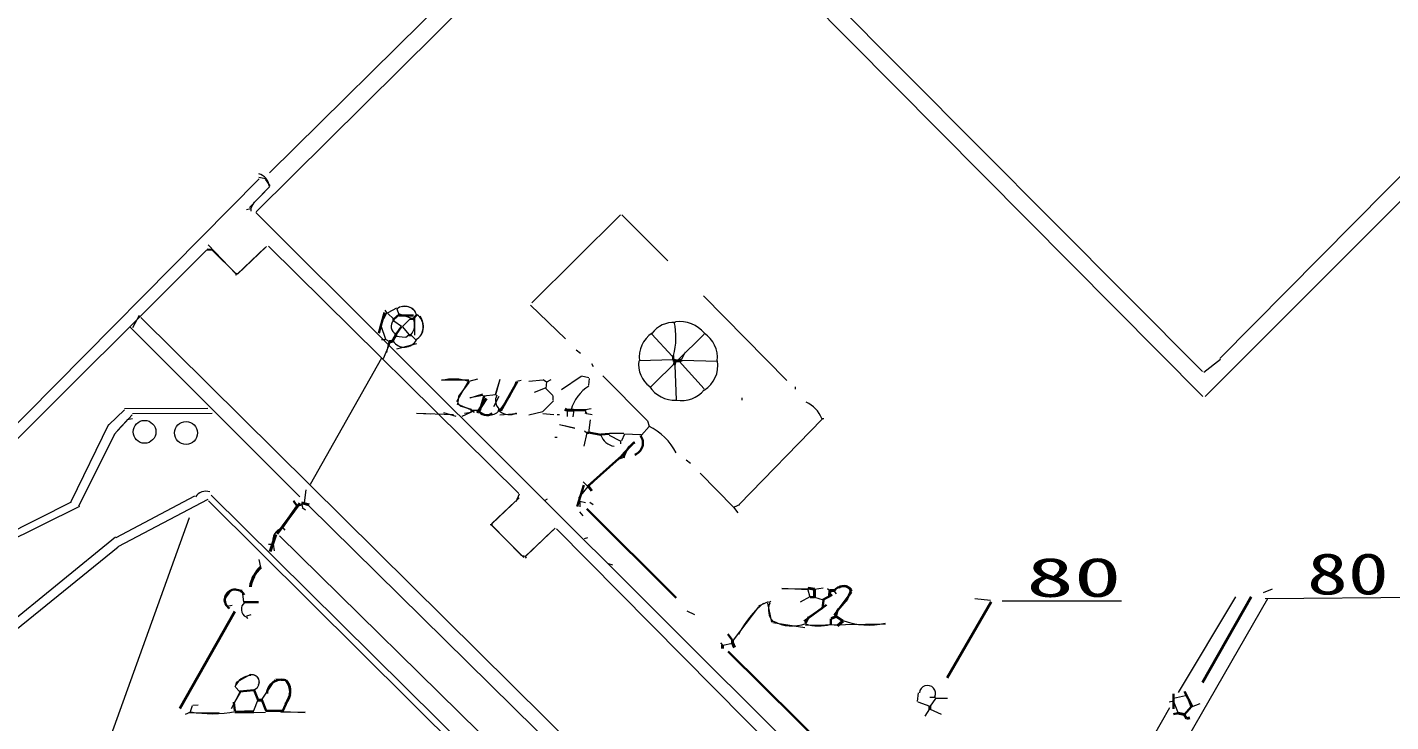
# Model space of a CAD drawing. Header units: millimetres. Extents: x -22015 to 140060, y -26591 to 87788.
# Drawn here: x 81450 to 102598, y 61505 to 72277 of the extents above; entities that cross this region are included whole.
import ezdxf

# ---------------------------------------------------------------- set-up
doc = ezdxf.new("R2010")
doc.units = ezdxf.units.MM
doc.linetypes.add('DASHED', pattern=[716.562987, 474.532405, -242.030582])
for name, color, linetype, lineweight in [('A_MED', 9, 'CONTINUOUS', 20), ('A_THIN', 8, 'CONTINUOUS', 15), ('P_DASHED', 200, 'DASHED', 25), ('P_LEADER', 140, 'CONTINUOUS', 20), ('P_NOMARK', 6, 'CONTINUOUS', 35), ('P_R', 5, 'CONTINUOUS', 40), ('P_R_MARK', 5, 'CONTINUOUS', 25), ('P_SIZE', 140, 'CONTINUOUS', 13), ('SYM', 4, 'CONTINUOUS', 25), ('TEXT_SHAPE', 7, 'CONTINUOUS', 30)]:
    doc.layers.add(name, color=color, linetype=linetype, lineweight=lineweight)
doc.styles.add('JP', font='msgothic.ttc')

msp = doc.modelspace()

# ---------------------------------------------------------------- linework, layer by layer
at = {"layer": 'A_MED', "lineweight": 20}
for p, q in [((85143, 69925), (85042, 69946)), ((90651, 69369), (89274, 68001)), ((91388, 68655), (90672, 69368)), ((84688, 68455), (84324, 68817)), ((84699, 68462), (84681, 68428)), ((93230, 66800), (91940, 68109)), ((89256, 67969), (89799, 67444)), ((89963, 67272), (90030, 67220)), ((86946, 67146), (85838, 65187)), ((90204, 67061), (90228, 67014)), ((91564, 67096), (91948, 66669)), ((91604, 67113), (92163, 67099)), ((89739, 66661), (90041, 66863)), ((90047, 66868), (90160, 66843)), ((90163, 66829), (90156, 66728)), ((88287, 66785), (88106, 66466)), ((88306, 66772), (88141, 66557)), ((88433, 66818), (88298, 66781)), ((88781, 66814), (88707, 66578)), ((88778, 66815), (88713, 66578)), ((89112, 66798), (89044, 66782)), ((89485, 66677), (89314, 66614)), ((89488, 66680), (89602, 66563)), ((89506, 66778), (89492, 66676)), ((89572, 66808), (89505, 66774)), ((88115, 66437), (88379, 66328)), ((88125, 66453), (88177, 66397)), ((88137, 66558), (88127, 66456)), ((88510, 66584), (88315, 66525)), ((88766, 66549), (88680, 66390)), ((89611, 66484), (89442, 66313)), ((89600, 66559), (89604, 66491)), ((92534, 66528), (92534, 66494)), ((82961, 66345), (82715, 66111)), ((88179, 66398), (88336, 66351)), ((88400, 66338), (88451, 66338)), ((88778, 66264), (89044, 66286)), ((89823, 66340), (89823, 66238)), ((89928, 66339), (89914, 66237)), ((90195, 66360), (90110, 66342)), ((93770, 66208), (93803, 66208)), ((90179, 66188), (90156, 65986)), ((91098, 66083), (90977, 65949)), ((82801, 65960), (82247, 64851)), ((90652, 65867), (90651, 65817)), ((90713, 65964), (90665, 65861)), ((90703, 65972), (90974, 65962)), ((90596, 65567), (90159, 65157)), ((90700, 65603), (90598, 65569)), ((91669, 65567), (91736, 65516)), ((90144, 65155), (90010, 64989)), ((90074, 65225), (90141, 65157)), ((84252, 64953), (82855, 64220)), ((89079, 65033), (89028, 64918)), ((90005, 64987), (90017, 64920)), ((82259, 64844), (81072, 64252)), ((91970, 58795), (85813, 64858)), ((93795, 63576), (93661, 63555)), ((93892, 63454), (93797, 63385)), ((92791, 63288), (92397, 62770)), ((92944, 63363), (92791, 63296)), ((92934, 63346), (92992, 63050)), ((93590, 63441), (93436, 63360)), ((93660, 63437), (93797, 63394)), ((91682, 63225), (91797, 63168)), ((93013, 63044), (93512, 62966)), ((94760, 63018), (93523, 62999)), ((94014, 62996), (93912, 63009)), ((92201, 62727), (92235, 62693)), ((84912, 62237), (84692, 62116)), ((84753, 61973), (84613, 61706)), ((84757, 61970), (84662, 61806)), ((84689, 62113), (84677, 62045)), ((84682, 62043), (84744, 61976)), ((85084, 61842), (85294, 62153)), ((84100, 61763), (84016, 61759)), ((85026, 61844), (84961, 61674)), ((83982, 61655), (83899, 61617)), ((85421, 61665), (85760, 61646)), ((99166, 61719), (98252, 60125))]:
    msp.add_line(p, q, dxfattribs=at)
for centre, radius, start, end in [((91708, 67153), 448, 353.5771, 57.5799), ((91354, 67044), 421, 172.1213, 233.7513), ((88047, 67078), 1031, 315.1412, 343.2857), ((90488, 66182), 623, 121.6045, 165.2168), ((91493, 66960), 467, 212.9957, 272.9783), ((88888, 66487), 175, 152.0535, 228.8875), ((90593, 66031), 257, 197.9544, 260.7013), ((93820, 62193), 1493, 129.4283, 153.5779), ((93222, 63242), 276, 157.8905, 222.1402), ((93312, 63574), 584, 240.2876, 291.3491), ((93728, 63627), 637, 251.0386, 286.8395), ((94503, 64216), 1211, 250.6636, 282.0999), ((84935, 61933), 289, 93.7401, 156.5372), ((84933, 62117), 117, 284.7932, 98.8404), ((84944, 62126), 105, 331.7532, 105.4367)]:
    msp.add_arc(centre, radius, start, end, dxfattribs=at)
at = {"layer": 'A_THIN', "lineweight": 15}
for p, q in [((90949, 75700), (85209, 70017)), ((99678, 66940), (90957, 75705)), ((90963, 75326), (85001, 69412)), ((99684, 66552), (90992, 75312)), ((99949, 67138), (104648, 71891)), ((104675, 71512), (99719, 66549)), ((80159, 64983), (85048, 69924)), ((84895, 69483), (85214, 69809)), ((85214, 69809), (84971, 69560)), ((85216, 69820), (85145, 69919)), ((84918, 69463), (84850, 69447)), ((84968, 69563), (84913, 69463)), ((84919, 69460), (84919, 69426)), ((84998, 69404), (93989, 60435)), ((84237, 68826), (79340, 63938)), ((84258, 68903), (84687, 68454)), ((85134, 68855), (84708, 68450)), ((85162, 68875), (84709, 68449)), ((89073, 65044), (85190, 68884)), ((83184, 67805), (83082, 67615)), ((83210, 67776), (92362, 58717)), ((85677, 64993), (83047, 67628)), ((91121, 66702), (91949, 67519)), ((91139, 67515), (91455, 67174)), ((91468, 67120), (90943, 67103)), ((91657, 67238), (91597, 67122)), ((99698, 66928), (99957, 67130)), ((90376, 66873), (91068, 66170)), ((91495, 67034), (91513, 66493)), ((87876, 66811), (88300, 66811)), ((89112, 66798), (89044, 66782)), ((89232, 66790), (89452, 66810)), ((89453, 66814), (89503, 66780)), ((93359, 66698), (93359, 66664)), ((88518, 66566), (88314, 66531)), ((88722, 66577), (88519, 66554)), ((83076, 66264), (82796, 65962)), ((82961, 66362), (84250, 66370)), ((84317, 66285), (83080, 66279)), ((87485, 66290), (87706, 66279)), ((87485, 66289), (88061, 66270)), ((87907, 66300), (88097, 66243)), ((88382, 66326), (88191, 66240)), ((88333, 66301), (88231, 66284)), ((88332, 66338), (88366, 66338)), ((88332, 66338), (88332, 66304)), ((88363, 66337), (88375, 66302)), ((88366, 66338), (88400, 66338)), ((89449, 66311), (89229, 66258)), ((89448, 66286), (89618, 66272)), ((89670, 66272), (89704, 66272)), ((90099, 66298), (90126, 66286)), ((90111, 66340), (90111, 66306)), ((90114, 66309), (90130, 66292)), ((90127, 66287), (90212, 66269)), ((93781, 66197), (92493, 64875)), ((82710, 66115), (82127, 64914)), ((89707, 66117), (89942, 66060)), ((89755, 66106), (89940, 66066)), ((90129, 65985), (90081, 65781)), ((90093, 66019), (90127, 65985)), ((90483, 65982), (90703, 65982)), ((91071, 66172), (91095, 66088)), ((89635, 65917), (89669, 65917)), ((90474, 65952), (90648, 65860)), ((92405, 64833), (91887, 65362)), ((84042, 65005), (82823, 64357)), ((84260, 64930), (89528, 59701)), ((89602, 59782), (84301, 65017)), ((89019, 64923), (88653, 64573)), ((89082, 64979), (88656, 64575)), ((89513, 64957), (89479, 64939)), ((90023, 64924), (90107, 64906)), ((82130, 64909), (81074, 64376)), ((90015, 64763), (90067, 64697)), ((90022, 64921), (90022, 64836)), ((90178, 64910), (90229, 64877)), ((92402, 64832), (92471, 64748)), ((92497, 64869), (92412, 64834)), ((78945, 50741), (83966, 64675)), ((88632, 64565), (88666, 64565)), ((88651, 64554), (89151, 64050)), ((88656, 64555), (89106, 64093)), ((89639, 64508), (89175, 64068)), ((82817, 64366), (81069, 62939)), ((85360, 64391), (88955, 60861)), ((89602, 64476), (89178, 64070)), ((93493, 60623), (89658, 64499)), ((90140, 64359), (90089, 64343)), ((82859, 64215), (81272, 62923)), ((89104, 64088), (89172, 64072)), ((89170, 64074), (89188, 64041)), ((90459, 63961), (90526, 63938)), ((93152, 63576), (93558, 63556)), ((93152, 63572), (93559, 63566)), ((93551, 63571), (93586, 63436)), ((93864, 63573), (93897, 63539)), ((93961, 63537), (93997, 63488)), ((92983, 63368), (92950, 63350)), ((96149, 63415), (96389, 63391)), ((100189, 63440), (99302, 61957)), ((92389, 62719), (92237, 62685)), ((84009, 61753), (83976, 61657))]:
    msp.add_line(p, q, dxfattribs=at)
for centre, radius, start, end in [((84987, 69796), 214, 4.8592, 75.6759), ((91475, 67284), 415, 86.1472, 143.882), ((90459, 67465), 1053, 344.5163, 13.1389), ((91572, 67220), 491, 39.2636, 97.9016), ((91375, 67168), 432, 122.6168, 188.7922), ((91719, 67025), 442, 301.4952, 9.8833), ((88067, 66103), 718, 70.9449, 105.0888), ((91605, 66923), 437, 258.4763, 322.2334), ((93346, 66044), 457, 21.1698, 65.8307), ((88605, 66484), 225, 223.4357, 315.8964), ((88927, 66497), 229, 228.7298, 299.2123), ((90662, 65225), 965, 27.7629, 63.4872), ((84223, 64877), 203, 73.4478, 144.5182), ((84312, 63476), 1847, 259.7091, 281.4113)]:
    msp.add_arc(centre, radius, start, end, dxfattribs=at)
at = {"layer": 'P_DASHED', "lineweight": 20}
msp.add_line((83952, 61642), (85760, 61658), dxfattribs=at)
at = {"layer": 'P_LEADER', "lineweight": 20}
for p, q in [((100758, 63563), (100620, 63506)), ((98420, 63373), (96573, 63374)), ((100687, 63413), (98658, 59882)), ((100650, 63416), (103045, 63437))]:
    msp.add_line(p, q, dxfattribs=at)
at = {"layer": 'P_NOMARK', "lineweight": 30}
for p, q in [((90672, 65630), (90146, 65159)), ((90083, 65175), (89981, 64846)), ((90130, 64810), (91514, 63425)), ((92324, 62597), (94252, 60684))]:
    msp.add_line(p, q, dxfattribs=at)
at = {"layer": 'P_NOMARK', "lineweight": 40}
for p, q in [((90155, 65155), (90207, 65088)), ((92235, 62693), (92235, 62643)), ((92388, 62728), (92420, 62659))]:
    msp.add_line(p, q, dxfattribs=at)
at = {"layer": 'P_R', "lineweight": 40}
for p, q in [((96400, 63366), (95720, 62184)), ((100435, 63443), (99677, 62115)), ((84669, 63214), (83817, 61710))]:
    msp.add_line(p, q, dxfattribs=at)
at = {"layer": 'P_R_MARK', "lineweight": 30}
for p, q in [((85582, 64932), (85634, 64849)), ((84813, 63362), (85037, 63362)), ((84817, 63362), (85037, 63362)), ((99401, 61976), (99518, 61749)), ((99229, 61940), (99228, 61703)), ((99295, 61639), (99227, 61623)), ((99502, 61735), (99400, 61617))]:
    msp.add_line(p, q, dxfattribs=at)
at = {"layer": 'P_R_MARK', "lineweight": 15}
for p, q in [((85771, 65100), (85744, 64899)), ((85703, 64862), (85635, 64846)), ((85732, 64904), (85698, 64870)), ((85710, 64869), (85721, 64833)), ((85715, 64826), (85766, 64793)), ((85192, 64258), (85260, 64258)), ((84917, 63161), (84850, 63143)), ((99400, 61974), (99417, 61907)), ((95451, 61886), (95536, 61886)), ((99229, 61940), (99229, 61872)), ((99415, 61909), (99230, 61867)), ((95446, 61703), (95373, 61593))]:
    msp.add_line(p, q, dxfattribs=at)
at = {"layer": 'P_R_MARK', "lineweight": 40}
for p, q in [((85677, 64893), (85324, 64421)), ((85637, 64847), (85402, 64519)), ((85704, 64898), (85822, 64870)), ((85305, 64411), (85220, 64145)), ((95451, 61750), (95451, 61700)), ((99297, 61639), (99397, 61618)), ((99395, 61618), (99429, 61556)), ((99432, 61553), (99483, 61565))]:
    msp.add_line(p, q, dxfattribs=at)
at = {"layer": 'P_R_MARK', "lineweight": 20}
for p, q in [((85413, 64511), (85447, 64477)), ((85263, 64258), (85280, 64157)), ((85041, 64021), (85069, 63903)), ((84618, 63557), (84496, 63385)), ((84784, 63542), (84632, 63556)), ((84810, 63361), (84790, 63532)), ((84499, 63375), (84539, 63296)), ((84546, 63299), (84630, 63313)), ((84847, 63141), (84865, 63108)), ((95266, 61953), (95252, 61819)), ((95263, 61813), (95448, 61744)), ((95538, 61867), (95455, 61748)), ((95536, 61869), (95722, 61869)), ((99228, 61825), (99160, 61809)), ((99227, 61821), (99303, 61639)), ((99229, 61872), (99229, 61821)), ((99432, 61913), (99499, 61737)), ((99637, 61782), (99503, 61729)), ((95452, 61702), (95623, 61621))]:
    msp.add_line(p, q, dxfattribs=at)
at = {"layer": 'P_R_MARK', "lineweight": 15}
msp.add_arc((85452, 64321), 194, 101.4921, 198.1602, dxfattribs=at)
at = {"layer": 'P_R_MARK', "lineweight": 40}
msp.add_arc((85388, 63539), 479, 130.9662, 172.8133, dxfattribs=at)
at = {"layer": 'P_R_MARK', "lineweight": 20}
for centre, radius, start, end in [((85397, 63537), 488, 132.0225, 172.6039), ((84902, 63250), 132, 127.4278, 244.2072), ((95413, 61942), 126, 335.5114, 175.4516)]:
    msp.add_arc(centre, radius, start, end, dxfattribs=at)
at = {"layer": 'P_R_MARK', "lineweight": 30}
msp.add_arc((84675, 63396), 160, 28.1564, 236.482, dxfattribs=at)
at = {"layer": 'SYM', "lineweight": 20}
for p, q in [((86994, 67888), (87030, 67839)), ((87179, 67919), (87044, 67849)), ((87024, 67845), (86926, 67659)), ((87044, 67835), (87132, 67755)), ((87136, 67726), (87254, 67641)), ((87221, 67831), (87392, 67770)), ((87390, 67754), (87270, 67637)), ((87455, 67776), (87455, 67503)), ((86933, 67653), (87006, 67438)), ((87319, 67465), (87166, 67479)), ((87267, 67636), (87375, 67507)), ((87371, 67501), (87320, 67467)), ((87404, 67503), (87471, 67435)), ((87078, 67393), (86971, 67136)), ((86999, 67440), (87067, 67405)), ((87058, 67403), (87021, 67234)), ((87489, 67366), (87175, 67283))]:
    msp.add_line(p, q, dxfattribs=at)
at = {"layer": 'SYM', "lineweight": 15}
for p, q in [((87184, 67908), (87216, 67823)), ((86946, 67435), (86997, 67435))]:
    msp.add_line(p, q, dxfattribs=at)
at = {"layer": 'SYM', "lineweight": 30}
for p, q in [((86989, 67851), (86901, 67530)), ((87133, 67756), (87133, 67722)), ((87220, 67822), (87136, 67752)), ((87214, 67807), (87440, 67807)), ((87388, 67756), (87438, 67756)), ((87487, 67809), (87438, 67756)), ((87254, 67636), (87170, 67517)), ((87370, 67503), (87404, 67503))]:
    msp.add_line(p, q, dxfattribs=at)
at = {"layer": 'SYM', "lineweight": 40}
for p, q in [((87161, 67489), (87112, 67403)), ((87167, 67519), (87167, 67486)), ((87065, 67401), (87115, 67401))]:
    msp.add_line(p, q, dxfattribs=at)
at = {"layer": 'SYM', "lineweight": 20}
for centre, radius, start, end in [((87303, 67752), 197, 16.4284, 127.0854), ((87317, 67760), 185, 32.1702, 104.5401), ((87217, 67637), 123, 134.8373, 246.6999), ((87221, 67658), 237, 319.747, 24.3197), ((87366, 67632), 229, 298.2761, 54.8131), ((87302, 67640), 289, 328.7375, 32.1276), ((87299, 67528), 212, 214.6867, 331.734)]:
    msp.add_arc(centre, radius, start, end, dxfattribs=at)
at = {"layer": 'TEXT_SHAPE', "lineweight": 30}
for p, q in [((84325, 68826), (84240, 68830)), ((91469, 67186), (91468, 67118)), ((89049, 66776), (88797, 66328)), ((88535, 66553), (88468, 66333)), ((89925, 66340), (90111, 66340)), ((90127, 65985), (90161, 65985)), ((90162, 65991), (90348, 65956)), ((90482, 65972), (90346, 65960)), ((90865, 65840), (90668, 65628)), ((93933, 63472), (93791, 63396)), ((94234, 63516), (93967, 63157)), ((93845, 63320), (93499, 63066)), ((93781, 63265), (93576, 63126)), ((93592, 63438), (93660, 63438)), ((93799, 63387), (93786, 63268)), ((94019, 63236), (93994, 63135)), ((93571, 63130), (93521, 63034)), ((93916, 63100), (93912, 63016)), ((93999, 63137), (94102, 63071)), ((92318, 62861), (92386, 62776)), ((84965, 61996), (84745, 61973)), ((84969, 61995), (85034, 61842)), ((85306, 62161), (85458, 62150)), ((84656, 61807), (84671, 61672)), ((85091, 61845), (85158, 61676)), ((85526, 61926), (85416, 61676)), ((84676, 61656), (84964, 61656)), ((84677, 61657), (84965, 61670)), ((85151, 61673), (85422, 61673)), ((85151, 61673), (85422, 61673))]:
    msp.add_line(p, q, dxfattribs=at)
at = {"layer": 'TEXT_SHAPE', "lineweight": 40}
for p, q in [((91470, 67121), (91503, 67103)), ((91498, 67102), (91482, 67034)), ((91502, 67101), (91570, 67101)), ((91602, 67121), (91569, 67103)), ((88572, 66519), (88427, 66299)), ((88773, 66355), (88772, 66322)), ((89788, 66355), (89821, 66337)), ((89823, 66340), (89891, 66340)), ((89891, 66340), (89925, 66340)), ((93559, 63576), (93661, 63563)), ((93660, 63556), (93660, 63438)), ((93899, 63539), (93894, 63455)), ((93897, 63539), (93965, 63539)), ((93996, 63139), (93917, 63105)), ((94101, 63065), (94018, 62995)), ((92388, 62778), (92387, 62727)), ((85033, 61842), (85083, 61842))]:
    msp.add_line(p, q, dxfattribs=at)
at = {"layer": 'TEXT_SHAPE', "lineweight": 15}
for p, q in [((83080, 66202), (82994, 66187)), ((82997, 66180), (82850, 66022))]:
    msp.add_line(p, q, dxfattribs=at)
for centre, radius in [((83270, 66002), 177), ((83913, 65985), 178)]:
    msp.add_circle(centre, radius, dxfattribs=at)
at = {"layer": 'TEXT_SHAPE', "lineweight": 30}
for centre, radius, start, end in [((88577, 66407), 148, 208.4394, 304.7316), ((91046, 65524), 356, 119.2623, 167.9185), ((90803, 65829), 196, 290.7845, 35.7468), ((94108, 63432), 175, 46.7804, 143.0321), ((93607, 63754), 655, 308.6364, 342.3336), ((94114, 63488), 124, 17.4771, 128.4076), ((85393, 61934), 224, 72.8128, 177.8006), ((85256, 61971), 272, 315.6251, 40.2428), ((85338, 61994), 191, 340.1547, 50.9248)]:
    msp.add_arc(centre, radius, start, end, dxfattribs=at)

# ---------------------------------------------------------------- texts
at = {"layer": 'P_SIZE', "style": 'JP'}
for height, width, p in [(641.9, 1.451567, (101300, 63479)), (608.1, 1.782935, (96946, 63441))]:
    msp.add_text('80', height=height, rotation=0.0539, dxfattribs=dict(at, width=width)).set_placement(p)

doc.saveas('drawing.dxf')
